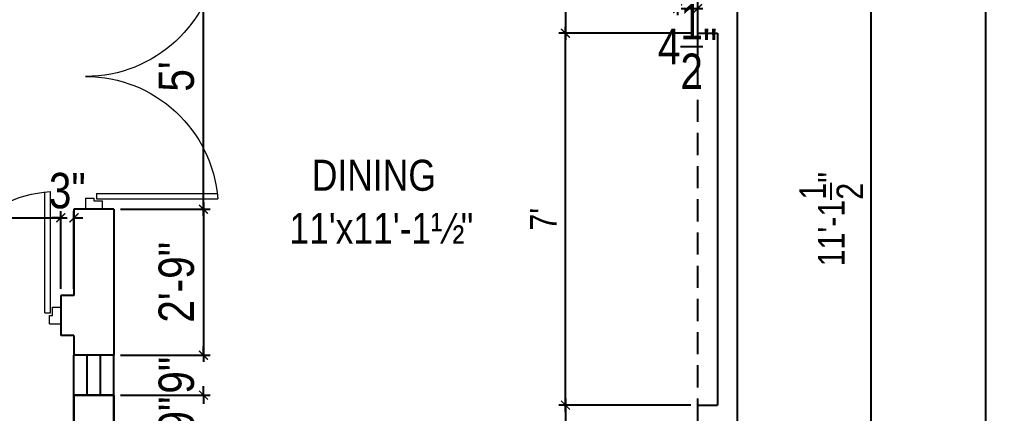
# Model space of a CAD drawing. Header units: inches. Extents: x -28532 to -7629, y -71430 to -21561.
# Drawn here: x -8443.4 to -8223.3, y -45253.9 to -45164.9 of the extents above; entities that cross this region are included whole.
import ezdxf

# ---------------------------------------------------------------- set-up
doc = ezdxf.new("R2010")
doc.units = ezdxf.units.IN
doc.header["$LTSCALE"] = 10
doc.header["$MEASUREMENT"] = 0
doc.header["$PDMODE"] = 34
doc.linetypes.add('DASHED', pattern=[0.75, 0.5, -0.25])
doc.layers.get('0').update_dxf_attribs({"linetype": 'CONTINUOUS'})
doc.layers.get('DEFPOINTS').update_dxf_attribs({"linetype": 'CONTINUOUS'})
for name, color, linetype in [('DIM', 1, 'CONTINUOUS'), ('GF-TEXT', 3, 'DASHED'), ('TEXT', 6, 'CONTINUOUS'), ('WALL', 255, 'CONTINUOUS'), ('WIN', 1, 'CONTINUOUS')]:
    doc.layers.add(name, color=color, linetype=linetype)
doc.layers.add('DOOR', color=3, linetype='CONTINUOUS', lineweight=13)
doc.layers.add('wall2', color=7, linetype='CONTINUOUS', lineweight=30)
doc.styles.add('dim1', font='swissci.ttf')
doc.dimstyles.new('dim2', dxfattribs={"dimscale": 0, "dimtxt": 8, "dimasz": 2, "dimexe": 1.5, "dimexo": 1.5, "dimgap": 2, "dimtad": 1, "dimdec": 1, "dimzin": 0, "dimdsep": 46, "dimlunit": 4, "dimtxsty": 'dim1', "dimblk": 'ARCHTICK', "dimcen": 0.09, "dimdle": 1.5, "dimclrd": 5, "dimclre": 5, "dimclrt": 1, "dimadec": 0, "dimazin": 0, "dimtfac": 1, "dimtdec": 1, "dimtix": 1, "dimtofl": 0, "dimtmove": 2, "dimatfit": 3, "dimfxl": 1, "dimtolj": 1, "dimtzin": 0, "dimlwd": -1, "dimlwe": -1, "dimarcsym": 0})

# ---------------------------------------------------------------- blocks, each defined once
blk = doc.blocks.new('DD4')
for p, q in [((-46.14, 0.46), (-46.14, 22.43)), ((-45.14, 0.46), (-45.14, 22.33)), ((-2.86, 0.46), (-2.86, 22.33)), ((-1.86, 0.46), (-1.86, 22.43)), ((-48, -1.5), (-48, 1.5)), ((-46.5, 1.5), (-48, 1.5)), ((-46.5, 0), (-46.5, 1.5)), ((-46, 0), (-46.5, 0)), ((-45.14, 0.46), (-46.14, 0.46)), ((-46, -1.5), (-46, 0)), ((-2.86, 0.46), (-1.86, 0.46)), ((-2, -1.5), (-2, 0)), ((-2, 0), (-1.5, 0)), ((-1.5, 1.5), (0, 1.5)), ((-1.5, 0), (-1.5, 1.5)), ((0, -1.5), (0, 1.5)), ((-46, -1.5), (-48, -1.5)), ((-2, -1.5), (0, -1.5))]:
    blk.add_line(p, q)
for centre, start, end in [((-48, -1.5), 0, 85.5553), ((0, -1.5), 94.4447, 180)]:
    blk.add_arc(centre, 24, start, end)
blk = doc.blocks.new('_ArchTick')
at = {"layer": 'DIM', "color": 0, "const_width": 0.15}
blk.add_lwpolyline([(-0.5, -0.5), (0.5, 0.5)], dxfattribs=at)
blk = doc.blocks.new('*D137')
at = {"layer": 'DEFPOINTS', "color": 0, "transparency": 16777216}
for p in [(-8272.38, -45143.25), (-8250.79, -45143.25), (-8272.38, -45276.75)]:
    blk.add_point(p, dxfattribs=at)
at = {"layer": 'DIM', "color": 5, "transparency": 16777216}
for p, q in [((-8250.79, -45278.25), (-8250.79, -45141.75)), ((-8270.88, -45143.25), (-8249.29, -45143.25)), ((-8270.88, -45276.75), (-8249.29, -45276.75))]:
    blk.add_line(p, q, dxfattribs=at)
at = {"layer": 'DIM', "color": 5, "transparency": 16777216, "xscale": 2, "yscale": 2, "zscale": 2}
for p, rotation in [((-8250.79, -45143.25), 90), ((-8250.79, -45276.75), 270)]:
    blk.add_blockref('_ArchTick', p, dxfattribs=dict(at, rotation=rotation))
at = {"layer": 'DIM', "color": 1, "transparency": 16777216, "insert": (-8259.79, -45210), "char_height": 6, "attachment_point": 5, "rotation": 90, "style": 'dim1'}
blk.add_mtext('\\A1;11\'-1{\\H1.000000x;\\S1/2;}"', dxfattribs=at)
blk = doc.blocks.new('*D144')
at = {"layer": 'DEFPOINTS', "color": 0, "transparency": 16777216}
for p in [(-8272.38, -44843.25), (-8224.82, -44843.25), (-8272.38, -45429.75)]:
    blk.add_point(p, dxfattribs=at)
at = {"layer": 'DIM', "color": 5, "transparency": 16777216}
for p, q in [((-8270.88, -44843.25), (-8223.32, -44843.25)), ((-8224.82, -45431.25), (-8224.82, -44841.75)), ((-8270.88, -45429.75), (-8223.32, -45429.75))]:
    blk.add_line(p, q, dxfattribs=at)
at = {"layer": 'DIM', "color": 5, "transparency": 16777216, "xscale": 2, "yscale": 2, "zscale": 2}
for p, rotation in [((-8224.82, -44843.25), 90), ((-8224.82, -45429.75), 270)]:
    blk.add_blockref('_ArchTick', p, dxfattribs=dict(at, rotation=rotation))
at = {"layer": 'DIM', "color": 1, "transparency": 16777216, "insert": (-8233.9, -45136.5), "char_height": 6, "attachment_point": 5, "rotation": 90, "style": 'dim1'}
blk.add_mtext('\\A1;48\'-10{\\H1.000000x;\\S1/2;}"', dxfattribs=at)
blk = doc.blocks.new('*D470')
at = {"layer": 'DEFPOINTS', "color": 0, "transparency": 16777216}
for p in [(-8434.03, -45209.68), (-8494.03, -45227.25), (-8434.03, -45227.25)]:
    blk.add_point(p, dxfattribs=at)
at = {"layer": 'DIM', "color": 5, "transparency": 16777216}
for p, q in [((-8494.03, -45225.75), (-8494.03, -45208.18)), ((-8434.03, -45225.75), (-8434.03, -45208.18)), ((-8495.53, -45209.68), (-8432.53, -45209.68))]:
    blk.add_line(p, q, dxfattribs=at)
at = {"layer": 'DIM', "color": 5, "transparency": 16777216, "xscale": 2, "yscale": 2, "zscale": 2, "rotation": 180}
blk.add_blockref('_ArchTick', (-8494.03, -45209.68), dxfattribs=at)
at = {"layer": 'DIM', "color": 5, "transparency": 16777216, "xscale": 2, "yscale": 2, "zscale": 2}
blk.add_blockref('_ArchTick', (-8434.03, -45209.68), dxfattribs=at)
at = {"layer": 'DIM', "color": 1, "transparency": 16777216, "insert": (-8464.03, -45203.58), "char_height": 8, "attachment_point": 5, "style": 'dim1'}
blk.add_mtext("\\A1;5'", dxfattribs=at)
blk = doc.blocks.new('*D471')
at = {"layer": 'DEFPOINTS', "color": 0, "transparency": 16777216}
for p in [(-8434.03, -45209.68), (-8434.03, -45227.25), (-8431.03, -45227.25)]:
    blk.add_point(p, dxfattribs=at)
at = {"layer": 'DIM', "color": 5, "transparency": 16777216}
for p, q in [((-8434.03, -45225.75), (-8434.03, -45208.18)), ((-8431.03, -45225.75), (-8431.03, -45208.18)), ((-8434.03, -45209.68), (-8436.03, -45209.68)), ((-8431.03, -45209.68), (-8429.03, -45209.68))]:
    blk.add_line(p, q, dxfattribs=at)
at = {"layer": 'DIM', "color": 5, "transparency": 16777216, "xscale": 2, "yscale": 2, "zscale": 2}
blk.add_blockref('_ArchTick', (-8434.03, -45209.68), dxfattribs=at)
at = {"layer": 'DIM', "color": 5, "transparency": 16777216, "xscale": 2, "yscale": 2, "zscale": 2, "rotation": 180}
blk.add_blockref('_ArchTick', (-8431.03, -45209.68), dxfattribs=at)
at = {"layer": 'DIM', "color": 1, "transparency": 16777216, "insert": (-8432.53, -45203.59), "char_height": 8, "attachment_point": 5, "style": 'dim1'}
blk.add_mtext('\\A1;3"', dxfattribs=at)
blk = doc.blocks.new('*D472')
at = {"layer": 'DEFPOINTS', "color": 0, "transparency": 16777216}
for p in [(-8422.03, -45207.75), (-8422.03, -45240.75), (-8401.75, -45240.75)]:
    blk.add_point(p, dxfattribs=at)
at = {"layer": 'DIM', "color": 5, "transparency": 16777216}
for p, q in [((-8401.75, -45206.25), (-8401.75, -45242.25)), ((-8420.53, -45207.75), (-8400.25, -45207.75)), ((-8420.53, -45240.75), (-8400.25, -45240.75))]:
    blk.add_line(p, q, dxfattribs=at)
at = {"layer": 'DIM', "color": 5, "transparency": 16777216, "xscale": 2, "yscale": 2, "zscale": 2}
for p, rotation in [((-8401.75, -45207.75), 90), ((-8401.75, -45240.75), 270)]:
    blk.add_blockref('_ArchTick', p, dxfattribs=dict(at, rotation=rotation))
at = {"layer": 'DIM', "color": 1, "transparency": 16777216, "insert": (-8407.84, -45224.25), "char_height": 8, "attachment_point": 5, "rotation": 90, "style": 'dim1'}
blk.add_mtext('\\A1;2\'-9"', dxfattribs=at)
blk = doc.blocks.new('*D473')
at = {"layer": 'DEFPOINTS', "color": 0, "transparency": 16777216}
for p in [(-8422.03, -45240.75), (-8422.03, -45249.75), (-8401.75, -45249.75)]:
    blk.add_point(p, dxfattribs=at)
at = {"layer": 'DIM', "color": 5, "transparency": 16777216}
for p, q in [((-8401.75, -45240.75), (-8401.75, -45238.75)), ((-8420.53, -45240.75), (-8400.25, -45240.75)), ((-8420.53, -45249.75), (-8400.25, -45249.75)), ((-8401.75, -45249.75), (-8401.75, -45251.75))]:
    blk.add_line(p, q, dxfattribs=at)
at = {"layer": 'DIM', "color": 5, "transparency": 16777216, "xscale": 2, "yscale": 2, "zscale": 2}
for p, rotation in [((-8401.75, -45240.75), 270), ((-8401.75, -45249.75), 90)]:
    blk.add_blockref('_ArchTick', p, dxfattribs=dict(at, rotation=rotation))
at = {"layer": 'DIM', "color": 1, "transparency": 16777216, "insert": (-8407.84, -45245.25), "char_height": 8, "attachment_point": 5, "rotation": 90, "style": 'dim1'}
blk.add_mtext('\\A1;9"', dxfattribs=at)
blk = doc.blocks.new('*D474')
at = {"layer": 'DEFPOINTS', "color": 0, "transparency": 16777216}
for p in [(-8422.03, -45249.75), (-8422.03, -45258.75), (-8401.75, -45258.75)]:
    blk.add_point(p, dxfattribs=at)
at = {"layer": 'DIM', "color": 5, "transparency": 16777216}
for p, q in [((-8401.75, -45249.75), (-8401.75, -45247.75)), ((-8420.53, -45249.75), (-8400.25, -45249.75)), ((-8420.53, -45258.75), (-8400.25, -45258.75)), ((-8401.75, -45258.75), (-8401.75, -45260.75))]:
    blk.add_line(p, q, dxfattribs=at)
at = {"layer": 'DIM', "color": 5, "transparency": 16777216, "xscale": 2, "yscale": 2, "zscale": 2}
for p, rotation in [((-8401.75, -45249.75), 270), ((-8401.75, -45258.75), 90)]:
    blk.add_blockref('_ArchTick', p, dxfattribs=dict(at, rotation=rotation))
at = {"layer": 'DIM', "color": 1, "transparency": 16777216, "insert": (-8407.84, -45254.25), "char_height": 8, "attachment_point": 5, "rotation": 90, "style": 'dim1'}
blk.add_mtext('\\A1;9"', dxfattribs=at)
blk = doc.blocks.new('*D477')
at = {"layer": 'DEFPOINTS', "color": 0, "transparency": 16777216}
for p in [(-8422.03, -45147.75), (-8401.75, -45147.75), (-8422.03, -45207.75)]:
    blk.add_point(p, dxfattribs=at)
at = {"layer": 'DIM', "color": 5, "transparency": 16777216}
for p, q in [((-8401.75, -45209.25), (-8401.75, -45146.25)), ((-8420.53, -45147.75), (-8400.25, -45147.75)), ((-8420.53, -45207.75), (-8400.25, -45207.75))]:
    blk.add_line(p, q, dxfattribs=at)
at = {"layer": 'DIM', "color": 5, "transparency": 16777216, "xscale": 2, "yscale": 2, "zscale": 2}
for p, rotation in [((-8401.75, -45147.75), 90), ((-8401.75, -45207.75), 270)]:
    blk.add_blockref('_ArchTick', p, dxfattribs=dict(at, rotation=rotation))
at = {"layer": 'DIM', "color": 1, "transparency": 16777216, "insert": (-8407.85, -45177.75), "char_height": 8, "attachment_point": 5, "rotation": 90, "style": 'dim1'}
blk.add_mtext("\\A1;5'", dxfattribs=at)
blk = doc.blocks.new('*D478')
at = {"layer": 'DEFPOINTS', "color": 0, "transparency": 16777216}
for p in [(-8294.53, -45143.25), (-8290.03, -45143.25), (-8294.53, -45162.43)]:
    blk.add_point(p, dxfattribs=at)
at = {"layer": 'DIM', "color": 5, "transparency": 16777216}
for p, q in [((-8294.53, -45144.75), (-8294.53, -45163.93)), ((-8290.03, -45144.75), (-8290.03, -45163.93)), ((-8288.53, -45162.43), (-8296.03, -45162.43))]:
    blk.add_line(p, q, dxfattribs=at)
at = {"layer": 'DIM', "color": 5, "transparency": 16777216, "xscale": 2, "yscale": 2, "zscale": 2, "rotation": 180}
blk.add_blockref('_ArchTick', (-8294.53, -45162.43), dxfattribs=at)
at = {"layer": 'DIM', "color": 5, "transparency": 16777216, "xscale": 2, "yscale": 2, "zscale": 2}
blk.add_blockref('_ArchTick', (-8290.03, -45162.43), dxfattribs=at)
at = {"layer": 'DIM', "color": 1, "transparency": 16777216, "insert": (-8292.28, -45170.98), "char_height": 8, "attachment_point": 5, "style": 'dim1'}
blk.add_mtext('\\A1;4{\\H1.000000x;\\S1/2;}"', dxfattribs=at)
blk = doc.blocks.new('*D487')
at = {"layer": 'DEFPOINTS', "color": 0, "transparency": 16777216}
for p in [(-8290.03, -45252), (-8319.89, -45276.75), (-8290.03, -45276.75)]:
    blk.add_point(p, dxfattribs=at)
at = {"layer": 'DIM', "color": 5, "transparency": 16777216}
for p, q in [((-8319.89, -45250.5), (-8319.89, -45278.25)), ((-8291.53, -45252), (-8321.39, -45252)), ((-8291.53, -45276.75), (-8321.39, -45276.75))]:
    blk.add_line(p, q, dxfattribs=at)
at = {"layer": 'DIM', "color": 5, "transparency": 16777216, "xscale": 2, "yscale": 2, "zscale": 2}
for p, rotation in [((-8319.89, -45252), 90), ((-8319.89, -45276.75), 270)]:
    blk.add_blockref('_ArchTick', p, dxfattribs=dict(at, rotation=rotation))
at = {"layer": 'DIM', "color": 1, "transparency": 16777216, "insert": (-8324.89, -45264.37), "char_height": 6, "attachment_point": 5, "rotation": 90, "style": 'dim1'}
blk.add_mtext('\\A1;2\'-1"', dxfattribs=at)
blk = doc.blocks.new('*D488')
at = {"layer": 'DEFPOINTS', "color": 0, "transparency": 16777216}
for p in [(-8319.89, -45168), (-8290.03, -45168), (-8290.03, -45252)]:
    blk.add_point(p, dxfattribs=at)
at = {"layer": 'DIM', "color": 5, "transparency": 16777216}
for p, q in [((-8319.89, -45253.5), (-8319.89, -45166.5)), ((-8291.53, -45168), (-8321.39, -45168)), ((-8291.53, -45252), (-8321.39, -45252))]:
    blk.add_line(p, q, dxfattribs=at)
at = {"layer": 'DIM', "color": 5, "transparency": 16777216, "xscale": 2, "yscale": 2, "zscale": 2}
for p, rotation in [((-8319.89, -45168), 90), ((-8319.89, -45252), 270)]:
    blk.add_blockref('_ArchTick', p, dxfattribs=dict(at, rotation=rotation))
at = {"layer": 'DIM', "color": 1, "transparency": 16777216, "insert": (-8324.89, -45210), "char_height": 6, "attachment_point": 5, "rotation": 90, "style": 'dim1'}
blk.add_mtext("\\A1;7'", dxfattribs=at)
blk = doc.blocks.new('*D489')
at = {"layer": 'DEFPOINTS', "color": 0, "transparency": 16777216}
for p in [(-8290.03, -45143.25), (-8319.89, -45168), (-8290.03, -45168)]:
    blk.add_point(p, dxfattribs=at)
at = {"layer": 'DIM', "color": 5, "transparency": 16777216}
for p, q in [((-8319.89, -45141.75), (-8319.89, -45169.5)), ((-8291.53, -45143.25), (-8321.39, -45143.25)), ((-8291.53, -45168), (-8321.39, -45168))]:
    blk.add_line(p, q, dxfattribs=at)
at = {"layer": 'DIM', "color": 5, "transparency": 16777216, "xscale": 2, "yscale": 2, "zscale": 2}
for p, rotation in [((-8319.89, -45143.25), 90), ((-8319.89, -45168), 270)]:
    blk.add_blockref('_ArchTick', p, dxfattribs=dict(at, rotation=rotation))
at = {"layer": 'DIM', "color": 1, "transparency": 16777216, "insert": (-8324.89, -45155.62), "char_height": 6, "attachment_point": 5, "rotation": 90, "style": 'dim1'}
blk.add_mtext('\\A1;2\'-1"', dxfattribs=at)

msp = doc.modelspace()

# ---------------------------------------------------------------- linework, layer by layer
at = {"layer": 'GF-TEXT'}
msp.add_line((-8290.03, -45168), (-8290.03, -45252), dxfattribs=at)
at = {"layer": 'WALL'}
for p, q in [((-8281.03, -44843.25), (-8281.03, -45429.75)), ((-8290.03, -45143.25), (-8290.03, -45168)), ((-8290.03, -45168), (-8285.53, -45168)), ((-8285.53, -45168), (-8285.53, -45252)), ((-8422.03, -45207.75), (-8431.03, -45207.75)), ((-8431.03, -45207.75), (-8431.03, -45227.25)), ((-8422.03, -45207.75), (-8422.03, -45240.75)), ((-8431.03, -45227.25), (-8434.03, -45227.25)), ((-8434.03, -45227.25), (-8434.03, -45236.25)), ((-8431.03, -45236.25), (-8434.03, -45236.25)), ((-8431.03, -45236.25), (-8431.03, -45240.75)), ((-8422.03, -45240.75), (-8431.03, -45240.75)), ((-8422.03, -45249.75), (-8431.03, -45249.75)), ((-8290.03, -45252), (-8290.03, -45276.75)), ((-8290.03, -45252), (-8285.53, -45252))]:
    msp.add_line(p, q, dxfattribs=at)
at = {"layer": 'wall2', "linetype": 'ByBlock'}
msp.add_lwpolyline([(-8431.03, -45258.75), (-8422.03, -45258.75), (-8422.03, -45249.75), (-8431.03, -45249.75)], close=True, dxfattribs=at)
at = {"layer": 'WIN'}
for p, q in [((-8431.03, -45249.75), (-8431.03, -45240.75)), ((-8428.03, -45249.75), (-8428.03, -45240.75)), ((-8425.03, -45249.75), (-8425.03, -45240.75)), ((-8422.03, -45249.75), (-8422.03, -45240.75))]:
    msp.add_line(p, q, dxfattribs=at)

# ---------------------------------------------------------------- block references
at = {"layer": 'DOOR', "xscale": -1.25, "yscale": 1.25, "zscale": 1.249999999999962, "rotation": 270}
msp.add_blockref('DD4', (-8426.53, -45147.75), dxfattribs=at)
at = {"layer": 'DOOR', "xscale": -1.25, "yscale": 1.25, "zscale": 1.249999999999962}
msp.add_blockref('DD4', (-8494.03, -45231.75), dxfattribs=at)

# ---------------------------------------------------------------- texts
at = {"layer": 'TEXT', "style": 'dim1'}
for s, p in [('DINING', (-8377.24, -45203.57)), ('11\'x11\'-1½"', (-8382.31, -45215.56))]:
    msp.add_text(s, height=7, dxfattribs=at).set_placement(p)

# ---------------------------------------------------------------- dimensions: what is measured, and where the dimension line sits
at = {"layer": 'DIM'}
for base, p1, p2, angle, override, picture, middle in [((-8224.82, -44843.25), (-8272.38, -45429.75), (-8272.38, -44843.25), 90, {"dimscale": 1, "dimtxt": 6}, '*D144', (-8233.9, -45136.5)), ((-8319.88578919, -45167.99546626), (-8290.02749813, -45143.24546626), (-8290.02749813, -45167.99546626), 90, {"dimscale": 1, "dimtxt": 6}, '*D489', (-8324.88968529, -45155.62046626)), ((-8250.79, -45143.25), (-8272.38, -45276.75), (-8272.38, -45143.25), 270, {"dimscale": 1, "dimtxt": 6}, '*D137', (-8259.79, -45210)), ((-8401.75, -45147.75), (-8422.03, -45207.75), (-8422.03, -45147.75), 90, {"dimscale": 1}, '*D477', (-8407.85, -45177.75)), ((-8319.89, -45168), (-8290.03, -45252), (-8290.03, -45168), 90, {"dimscale": 1, "dimtxt": 6}, '*D488', (-8324.89, -45210)), ((-8401.75, -45240.75), (-8422.03, -45207.75), (-8422.03, -45240.75), 90, {"dimscale": 1}, '*D472', (-8407.84, -45224.25)), ((-8401.75, -45249.75), (-8422.03, -45240.75), (-8422.03, -45249.75), 90, {"dimscale": 1}, '*D473', (-8407.84, -45245.25)), ((-8401.75, -45258.75), (-8422.03, -45249.75), (-8422.03, -45258.75), 90, {"dimscale": 1}, '*D474', (-8407.84, -45254.25)), ((-8319.88578919, -45276.74546626), (-8290.02749813, -45251.99546626), (-8290.02749813, -45276.74546626), 90, {"dimscale": 1, "dimtxt": 6}, '*D487', (-8324.88968529, -45264.37046626))]:
    dim = msp.add_linear_dim(base=base, p1=p1, p2=p2, angle=angle, dimstyle='dim2', override=override, dxfattribs=at)
    dim.commit()
    dim.dimension.update_dxf_attribs({"geometry": picture, "text_midpoint": middle})
dim = msp.add_linear_dim(base=(-8294.53, -45162.43), p1=(-8290.03, -45143.25), p2=(-8294.53, -45143.25), dimstyle='dim2', override={"dimscale": 1}, dxfattribs=at)
dim.commit()
dim.dimension.update_dxf_attribs({"geometry": '*D478', "text_midpoint": (-8292.28, -45170.98), "dimtype": 160})
for p1, picture, middle in [((-8494.03, -45227.25), '*D470', (-8464.03, -45203.58)), ((-8431.03, -45227.25), '*D471', (-8432.53, -45203.59))]:
    dim = msp.add_linear_dim(base=(-8434.03, -45209.68), p1=p1, p2=(-8434.03, -45227.25), dimstyle='dim2', override={"dimscale": 1}, dxfattribs=at)
    dim.commit()
    dim.dimension.update_dxf_attribs({"geometry": picture, "text_midpoint": middle})

doc.saveas('drawing.dxf')
